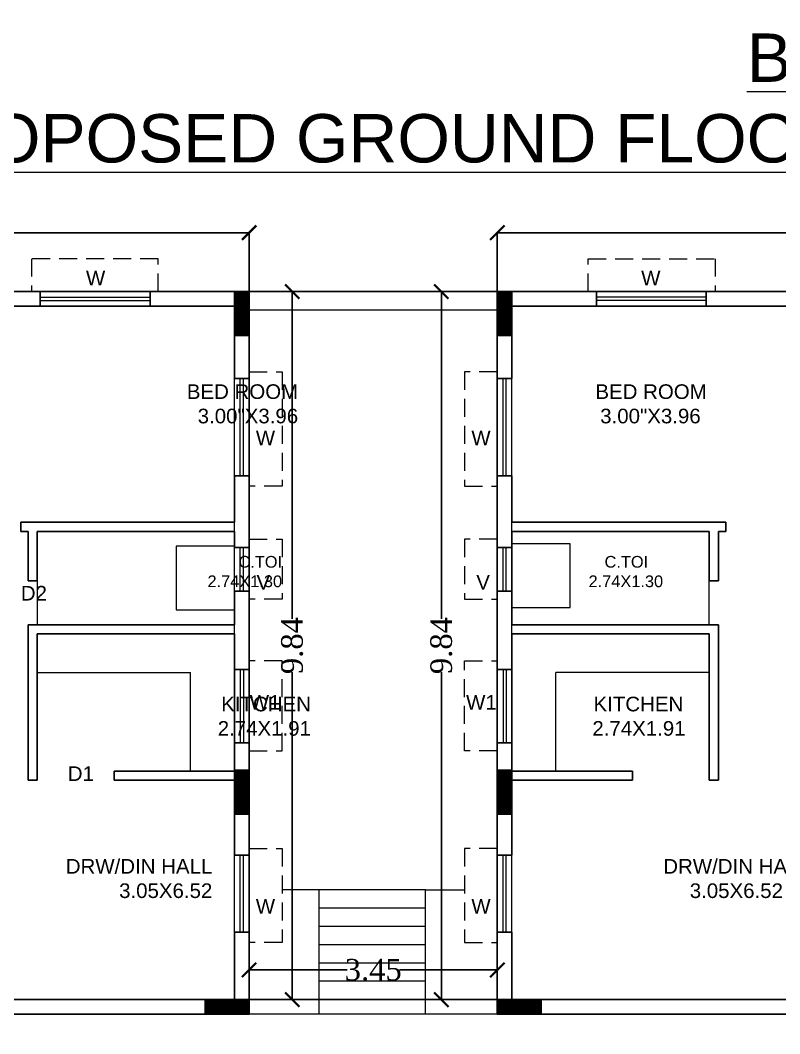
# Model space of a CAD drawing. Header units: metres. Extents: x 0 to 63445, y 32350 to 32804.
# Drawn here: x 63197.13 to 63207.67, y 32764.51 to 32778.59 of the extents above; entities that cross this region are included whole.
import ezdxf

# ---------------------------------------------------------------- set-up
doc = ezdxf.new("R2010")
doc.units = ezdxf.units.M
doc.header["$MEASUREMENT"] = 0
doc.header["$PDMODE"] = 34
doc.header["$PDSIZE"] = -10
for name, pattern in [('CONTINULUS', [0]), ('DASHED', [0.75, 0.5, -0.25]), ('DASHED2', [0.375, 0.25, -0.125])]:
    doc.linetypes.add(name, pattern=pattern)
doc.layers.get('0').update_dxf_attribs({"lineweight": 25})
doc.layers.add('BLK_1_FLR_1_BATH', color=3, linetype='Continuous', plot=False)
doc.layers.add('BLK_1_FLR_1_WATER_CLOSET', color=2, linetype='Continuous', plot=False)
for name, color, linetype, lineweight in [('BLK_1_FLR_1_BLT_UP_AREA', 14, 'DASHED', 9), ('BLK_1_FLR_1_BLT_UP_AREA_DEDUCT', 41, 'DASHED', 9), ('BLK_1_FLR_1_UNITFA', 7, 'Continuous', 0), ('COLUMN', 1, 'Continuous', 30), ('DIM', 56, 'Continuous', 20), ('elev', 252, 'Continuous', 20), ('STEPS', 114, 'Continuous', 20), ('TEXT-2', 65, 'Continuous', 18), ('wall', 7, 'Continuous', 30), ('window', 154, 'Continuous', 9)]:
    doc.layers.add(name, color=color, linetype=linetype, lineweight=lineweight)
doc.layers.add('text', color=65, linetype='Continuous')
doc.styles.add('AutoDCRFont', font='arial.ttf')
doc.styles.get("Standard").update_dxf_attribs({"font": 'arial.ttf', "height": 0.4})
doc.styles.add('TNR', font='times.ttf', dxfattribs={"height": 0.5})
doc.dimstyles.new('ARCHANA', dxfattribs={"dimscale": 0, "dimtxt": 0.5, "dimasz": 0.5, "dimexe": 0, "dimexo": 0, "dimgap": 0, "dimtad": 0, "dimzin": 0, "dimdsep": 46, "dimtxsty": 'TNR', "dimblk": 'ARCHTICK', "dimcen": 0.09, "dimclrd": 36, "dimclre": 36, "dimclrt": 7, "dimadec": 0, "dimazin": 0, "dimtfac": 1, "dimtofl": 0, "dimtmove": 0, "dimatfit": 3, "dimldrblk": 'ARCHTICK', "dimfxl": 1, "dimfrac": 2, "dimtolj": 1, "dimtzin": 0, "dimlwd": -1, "dimlwe": -1, "dimarcsym": 0})

# ---------------------------------------------------------------- blocks, each defined once
blk = doc.blocks.new('A$C7D115503')
at = {"layer": 'COLUMN', "ltscale": 3}
h = blk.add_hatch(dxfattribs=at)
h.set_pattern_fill('ANSI31', color=256, style=0)
h.paths.add_polyline_path([(-14.36, -11.59), (-6.36, -11.59), (-6.36, 12.41), (-14.36, 12.41)])
at = {"layer": 'COLUMN', "ltscale": 0.05}
for p, q in [((-14.36, 12.41), (-6.36, 12.41)), ((-14.36, 12.41), (-14.36, -11.59)), ((-6.36, 12.41), (-6.36, -11.59)), ((-6.36, -11.59), (-14.36, -11.59))]:
    blk.add_line(p, q, dxfattribs=at)
blk = doc.blocks.new('_ArchTick')
at = {"color": 0, "linetype": 'ByBlock', "const_width": 0.15}
blk.add_lwpolyline([(-0.5, -0.5), (0.5, 0.5)], dxfattribs=at)
blk = doc.blocks.new('*D255')
at = {"layer": 'Defpoints', "color": 0, "ltscale": 0.5, "transparency": 16777216}
for p in [(63200.304, 32774.823), (63200.304, 32764.985), (63200.902, 32764.985)]:
    blk.add_point(p, dxfattribs=at)
at = {"layer": 'wall', "color": 36, "ltscale": 0.5, "transparency": 16777216}
for p, q in [((63200.304, 32774.823), (63200.902, 32774.823)), ((63200.902, 32774.823), (63200.902, 32770.275)), ((63200.902, 32764.985), (63200.902, 32769.533)), ((63200.304, 32764.985), (63200.902, 32764.985))]:
    blk.add_line(p, q, dxfattribs=at)
at = {"layer": 'wall', "color": 36, "ltscale": 0.5, "transparency": 16777216, "xscale": 0.2, "yscale": 0.2, "zscale": 0.2}
for p, rotation in [((63200.902, 32774.823), 90), ((63200.902, 32764.985), 270)]:
    blk.add_blockref('_ArchTick', p, dxfattribs=dict(at, rotation=rotation))
at = {"layer": 'wall', "color": 7, "ltscale": 0.5, "transparency": 16777216, "insert": (63200.902, 32769.904), "char_height": 0.5, "attachment_point": 5, "rotation": 90, "style": 'TNR'}
blk.add_mtext('\\A1;{\\H0.6x;9.84}', dxfattribs=at)
blk = doc.blocks.new('*D256')
at = {"layer": 'Defpoints', "color": 0, "ltscale": 0.5, "transparency": 16777216}
for p in [(63200.304, 32765.397), (63200.304, 32764.985), (63203.75, 32764.985)]:
    blk.add_point(p, dxfattribs=at)
at = {"layer": 'wall', "color": 36, "ltscale": 0.5, "transparency": 16777216}
for p, q in [((63200.304, 32764.985), (63200.304, 32765.397)), ((63200.304, 32765.397), (63201.663, 32765.397)), ((63203.75, 32765.397), (63202.391, 32765.397)), ((63203.75, 32764.985), (63203.75, 32765.397))]:
    blk.add_line(p, q, dxfattribs=at)
at = {"layer": 'wall', "color": 36, "ltscale": 0.5, "transparency": 16777216, "xscale": 0.2, "yscale": 0.2, "zscale": 0.2, "rotation": 180}
blk.add_blockref('_ArchTick', (63200.304, 32765.397), dxfattribs=at)
at = {"layer": 'wall', "color": 36, "ltscale": 0.5, "transparency": 16777216, "xscale": 0.2, "yscale": 0.2, "zscale": 0.2}
blk.add_blockref('_ArchTick', (63203.75, 32765.397), dxfattribs=at)
at = {"layer": 'wall', "color": 7, "ltscale": 0.5, "transparency": 16777216, "insert": (63202.027, 32765.397), "char_height": 0.5, "attachment_point": 5, "style": 'TNR'}
blk.add_mtext('\\A1;{\\H0.6x;3.45}', dxfattribs=at)
blk = doc.blocks.new('*D257')
at = {"layer": 'Defpoints', "color": 0, "ltscale": 0.5, "transparency": 16777216}
for p in [(63202.973, 32774.823), (63203.75, 32774.823), (63203.75, 32764.985)]:
    blk.add_point(p, dxfattribs=at)
at = {"layer": 'wall', "color": 36, "ltscale": 0.5, "transparency": 16777216}
for p, q in [((63203.75, 32774.823), (63202.973, 32774.823)), ((63202.973, 32774.823), (63202.973, 32770.275)), ((63202.973, 32764.985), (63202.973, 32769.533)), ((63203.75, 32764.985), (63202.973, 32764.985))]:
    blk.add_line(p, q, dxfattribs=at)
at = {"layer": 'wall', "color": 36, "ltscale": 0.5, "transparency": 16777216, "xscale": 0.2, "yscale": 0.2, "zscale": 0.2}
for p, rotation in [((63202.973, 32774.823), 90), ((63202.973, 32764.985), 270)]:
    blk.add_blockref('_ArchTick', p, dxfattribs=dict(at, rotation=rotation))
at = {"layer": 'wall', "color": 7, "ltscale": 0.5, "transparency": 16777216, "insert": (63202.973, 32769.904), "char_height": 0.5, "attachment_point": 5, "rotation": 90, "style": 'TNR'}
blk.add_mtext('\\A1;{\\H0.6x;9.84}', dxfattribs=at)
blk = doc.blocks.new('*D258')
at = {"layer": 'Defpoints', "color": 0, "ltscale": 0.5, "transparency": 16777216}
for p in [(63219.694, 32775.641), (63203.75, 32774.823), (63219.694, 32774.823)]:
    blk.add_point(p, dxfattribs=at)
at = {"layer": 'wall', "color": 36, "ltscale": 0.5, "transparency": 16777216}
for p, q in [((63203.75, 32774.823), (63203.75, 32775.641)), ((63203.75, 32775.641), (63211.257, 32775.641)), ((63219.694, 32775.641), (63212.187, 32775.641)), ((63219.694, 32774.823), (63219.694, 32775.641))]:
    blk.add_line(p, q, dxfattribs=at)
at = {"layer": 'wall', "color": 36, "ltscale": 0.5, "transparency": 16777216, "xscale": 0.2, "yscale": 0.2, "zscale": 0.2, "rotation": 180}
blk.add_blockref('_ArchTick', (63203.75, 32775.641), dxfattribs=at)
at = {"layer": 'wall', "color": 36, "ltscale": 0.5, "transparency": 16777216, "xscale": 0.2, "yscale": 0.2, "zscale": 0.2}
blk.add_blockref('_ArchTick', (63219.694, 32775.641), dxfattribs=at)
at = {"layer": 'wall', "color": 7, "ltscale": 0.5, "transparency": 16777216, "insert": (63211.722, 32775.641), "char_height": 0.5, "attachment_point": 5, "style": 'TNR'}
blk.add_mtext('\\A1;{\\H0.6x;15.94}', dxfattribs=at)
blk = doc.blocks.new('*D246')
at = {"layer": 'Defpoints', "color": 0, "ltscale": 0.5, "transparency": 16777216}
for p in [(63184.36, 32775.641), (63184.36, 32774.823), (63200.304, 32774.823)]:
    blk.add_point(p, dxfattribs=at)
at = {"layer": 'wall', "color": 36, "ltscale": 0.5, "transparency": 16777216}
for p, q in [((63184.36, 32774.823), (63184.36, 32775.641)), ((63184.36, 32775.641), (63191.867, 32775.641)), ((63200.304, 32775.641), (63192.797, 32775.641)), ((63200.304, 32774.823), (63200.304, 32775.641))]:
    blk.add_line(p, q, dxfattribs=at)
at = {"layer": 'wall', "color": 36, "ltscale": 0.5, "transparency": 16777216, "xscale": 0.2, "yscale": 0.2, "zscale": 0.2, "rotation": 180}
blk.add_blockref('_ArchTick', (63184.36, 32775.641), dxfattribs=at)
at = {"layer": 'wall', "color": 36, "ltscale": 0.5, "transparency": 16777216, "xscale": 0.2, "yscale": 0.2, "zscale": 0.2}
blk.add_blockref('_ArchTick', (63200.304, 32775.641), dxfattribs=at)
at = {"layer": 'wall', "color": 7, "ltscale": 0.5, "transparency": 16777216, "insert": (63192.332, 32775.641), "char_height": 0.5, "attachment_point": 5, "style": 'TNR'}
blk.add_mtext('\\A1;{\\H0.6x;15.94}', dxfattribs=at)
blk = doc.blocks.new('*D487')
at = {"layer": 'Defpoints', "color": 0, "ltscale": 3, "transparency": 16777216}
for p in [(0.832, 32781.665), (63266.619, 32781.665), (0, 32768.914)]:
    blk.add_point(p, dxfattribs=at)
at = {"layer": 'DIM', "ltscale": 3, "transparency": 16777216}
for p, q in [((5.832, 32781.665), (0.832, 32781.665)), ((0.832, 32781.665), (0.832, 32775.684)), ((0.832, 32768.914), (0.832, 32774.895)), ((0, 32768.914), (0.832, 32768.914))]:
    blk.add_line(p, q, dxfattribs=at)
at = {"layer": 'DIM', "ltscale": 3, "transparency": 16777216, "xscale": 0.05, "yscale": 0.05, "zscale": 0.05}
for p, rotation in [((0.832, 32781.665), 90), ((0.832, 32768.914), 270)]:
    blk.add_blockref('_ArchTick', p, dxfattribs=dict(at, rotation=rotation))
at = {"layer": 'DIM', "color": 7, "ltscale": 3, "transparency": 16777216, "insert": (0.832, 32775.289), "char_height": 0.4, "attachment_point": 5, "rotation": 90}
blk.add_mtext('\\A1;{\\H0.6x;12.75}', dxfattribs=at)

msp = doc.modelspace()

# ---------------------------------------------------------------- linework, layer by layer
at = {"layer": 'BLK_1_FLR_1_BATH', "color": 3}
for points in [[(63200.101, 32771.4902), (63197.3615, 32771.4902), (63197.3615, 32770.1936), (63200.101, 32770.1936)], [(63206.6926, 32771.4902), (63203.9532, 32771.4902), (63203.9532, 32770.1936), (63206.6926, 32770.1936)]]:
    msp.add_lwpolyline(points, close=True, dxfattribs=at)
at = {"layer": 'BLK_1_FLR_1_BLT_UP_AREA', "color": 14, "linetype": 'CONTINULUS', "ltscale": 0.05}
msp.add_lwpolyline([(63170.8973, 32752.6065), (63233.1569, 32752.6065), (63233.1569, 32754.2153), (63233.7665, 32754.2153), (63233.7665, 32756.0653), (63234.2761, 32756.0653), (63234.2761, 32762.496), (63233.1569, 32762.496), (63233.1569, 32764.9344), (63234.2761, 32764.9344), (63234.2761, 32771.3651), (63233.7665, 32771.3651), (63233.7665, 32773.2151), (63233.1569, 32773.2151), (63233.1569, 32774.8239), (63170.8973, 32774.8239)], dxfattribs=at)
at = {"layer": 'BLK_1_FLR_1_BLT_UP_AREA_DEDUCT', "color": 14, "linetype": 'Continuous'}
msp.add_lwpolyline([(63203.7499, 32764.782), (63200.3042, 32764.782), (63200.3042, 32774.8239), (63203.7499, 32774.8239)], close=True, dxfattribs=at)
at = {"layer": 'BLK_1_FLR_1_UNITFA', "color": 3, "ltscale": 0.5}
for points in [[(63192.4338, 32774.7466), (63192.4338, 32769.659), (63193.5768, 32769.659), (63193.5768, 32764.9852), (63200.101, 32764.9852), (63200.101, 32774.6196), (63196.0661, 32774.6196), (63196.0661, 32774.7466), (63192.4338, 32774.7466)], [(63211.6204, 32774.7466), (63211.6204, 32769.659), (63210.4773, 32769.659), (63210.4773, 32764.9852), (63203.9532, 32764.9852), (63203.9532, 32774.6196), (63207.9881, 32774.6196), (63207.9881, 32774.7466), (63211.6204, 32774.7466)]]:
    msp.add_lwpolyline(points, close=True, dxfattribs=at)
at = {"layer": 'BLK_1_FLR_1_WATER_CLOSET', "color": 3}
for points in [[(63200.101, 32771.2844), (63199.2923, 32771.2844), (63199.2923, 32770.3994), (63200.101, 32770.3994)], [(63204.7619, 32771.316), (63203.9532, 32771.316), (63203.9532, 32770.431), (63204.7619, 32770.431)]]:
    msp.add_lwpolyline(points, close=True, dxfattribs=at)
at = {"layer": 'elev', "ltscale": 0.05}
for p, q in [((63197.3615, 32769.532), (63199.4914, 32769.532)), ((63199.4914, 32768.1603), (63199.4914, 32769.532)), ((63204.5628, 32768.1603), (63204.5628, 32769.532)), ((63206.6926, 32769.532), (63204.5628, 32769.532))]:
    msp.add_line(p, q, dxfattribs=at)
at = {"layer": 'STEPS'}
for p, q in [((63200.3042, 32774.8228), (63203.7499, 32774.8228)), ((63200.3042, 32774.5688), (63203.7499, 32774.5688)), ((63201.2745, 32766.5093), (63200.7614, 32766.5093)), ((63202.7542, 32766.5093), (63201.2745, 32766.5093)), ((63201.2745, 32764.782), (63201.2745, 32766.5093)), ((63202.7542, 32764.782), (63202.7542, 32766.5093)), ((63202.7542, 32766.5093), (63203.2927, 32766.5093)), ((63202.7542, 32766.2553), (63201.2745, 32766.2553)), ((63202.7542, 32766.0013), (63201.2745, 32766.0013)), ((63202.7542, 32765.7472), (63201.2745, 32765.7472)), ((63202.7542, 32765.4932), (63201.2745, 32765.4932)), ((63202.7542, 32765.2392), (63201.2745, 32765.2392)), ((63203.7499, 32764.9852), (63200.3042, 32764.9852)), ((63203.7499, 32764.782), (63200.3042, 32764.782))]:
    msp.add_line(p, q, dxfattribs=at)
at = {"layer": 'wall', "ltscale": 0.05}
for p, q in [((63196.1423, 32774.8228), (63197.4045, 32774.8228)), ((63198.9285, 32774.8228), (63200.3042, 32774.8228)), ((63200.3042, 32773.6154), (63200.3042, 32774.8228)), ((63203.7499, 32773.6154), (63203.7499, 32774.8228)), ((63205.1256, 32774.8228), (63203.7499, 32774.8228)), ((63207.9119, 32774.8228), (63206.6496, 32774.8228)), ((63196.1423, 32774.6196), (63197.4045, 32774.6196)), ((63198.9285, 32774.6196), (63198.9285, 32774.6323)), ((63198.9285, 32774.6196), (63200.101, 32774.6196)), ((63200.101, 32773.6154), (63200.101, 32774.6196)), ((63203.9532, 32773.6154), (63203.9532, 32774.6196)), ((63205.1256, 32774.6196), (63203.9532, 32774.6196)), ((63205.1256, 32774.6196), (63205.1256, 32774.6323)), ((63207.9119, 32774.6196), (63206.6496, 32774.6196)), ((63200.101, 32771.6172), (63200.101, 32772.2617)), ((63200.3042, 32771.2683), (63200.3042, 32772.2617)), ((63203.7499, 32771.2683), (63203.7499, 32772.2617)), ((63203.9532, 32771.6172), (63203.9532, 32772.2617)), ((63197.1329, 32771.6172), (63200.101, 32771.6172)), ((63197.1329, 32771.4902), (63197.1329, 32771.6172)), ((63197.1329, 32771.4902), (63197.2345, 32771.4902)), ((63197.2345, 32771.6172), (63200.101, 32771.6172)), ((63197.2345, 32770.8032), (63197.2345, 32771.4902)), ((63197.3615, 32771.4902), (63200.101, 32771.4902)), ((63197.3615, 32771.4902), (63200.101, 32771.4902)), ((63197.3615, 32770.8032), (63197.3615, 32771.4902)), ((63200.101, 32771.2683), (63200.101, 32771.4902)), ((63206.8196, 32771.6172), (63203.9532, 32771.6172)), ((63206.9212, 32771.6172), (63203.9532, 32771.6172)), ((63203.9532, 32771.2683), (63203.9532, 32771.4902)), ((63206.6926, 32771.4902), (63203.9532, 32771.4902)), ((63206.6926, 32771.4902), (63203.9532, 32771.4902)), ((63206.6926, 32770.8032), (63206.6926, 32771.4902)), ((63206.9212, 32771.4902), (63206.8196, 32771.4902)), ((63206.8196, 32770.8032), (63206.8196, 32771.4902)), ((63206.9212, 32771.4902), (63206.9212, 32771.6172)), ((63197.2345, 32770.8032), (63197.3615, 32770.8032)), ((63206.8196, 32770.8032), (63206.6926, 32770.8032)), ((63200.101, 32770.1936), (63200.101, 32770.6586)), ((63200.3042, 32769.5698), (63200.3042, 32770.6586)), ((63203.7499, 32769.5698), (63203.7499, 32770.6586)), ((63203.9532, 32770.1936), (63203.9532, 32770.6586)), ((63197.2345, 32770.1936), (63200.101, 32770.1936)), ((63197.2345, 32768.0333), (63197.2345, 32770.1936)), ((63206.8196, 32770.1936), (63203.9532, 32770.1936)), ((63206.8196, 32768.0333), (63206.8196, 32770.1936)), ((63197.3615, 32770.0666), (63200.101, 32770.0666)), ((63197.3615, 32768.0333), (63197.3615, 32770.0666)), ((63200.101, 32769.5698), (63200.101, 32770.0666)), ((63203.9532, 32769.5698), (63203.9532, 32770.0666)), ((63206.6926, 32770.0666), (63203.9532, 32770.0666)), ((63206.6926, 32768.0333), (63206.6926, 32770.0666)), ((63200.101, 32768.1603), (63200.101, 32768.5538)), ((63200.3042, 32766.9901), (63200.3042, 32768.5538)), ((63203.7499, 32766.9901), (63203.7499, 32768.5538)), ((63203.9532, 32768.1603), (63203.9532, 32768.5538)), ((63198.4283, 32768.0333), (63198.4283, 32768.1603)), ((63198.4283, 32768.1603), (63200.101, 32768.1603)), ((63205.6258, 32768.1603), (63203.9532, 32768.1603)), ((63205.6258, 32768.0333), (63205.6258, 32768.1603)), ((63197.2345, 32768.0333), (63197.3615, 32768.0333)), ((63198.4283, 32768.0333), (63200.101, 32768.0333)), ((63200.101, 32766.9901), (63200.101, 32768.0333)), ((63203.9532, 32766.9901), (63203.9532, 32768.0333)), ((63205.6258, 32768.0333), (63203.9532, 32768.0333)), ((63206.8196, 32768.0333), (63206.6926, 32768.0333)), ((63200.101, 32764.9852), (63200.101, 32765.9232)), ((63200.3042, 32764.9852), (63200.3042, 32765.9232)), ((63203.7499, 32764.9852), (63203.7499, 32765.9232)), ((63203.9532, 32764.9852), (63203.9532, 32765.9232)), ((63194.7922, 32764.9852), (63200.101, 32764.9852)), ((63209.262, 32764.9852), (63203.9532, 32764.9852))]:
    msp.add_line(p, q, dxfattribs=at)
at = {"layer": 'wall', "ltscale": 3}
for p, q in [((63197.4045, 32774.8228), (63197.4045, 32774.6196)), ((63198.9285, 32774.8228), (63198.9285, 32774.6196)), ((63205.1256, 32774.8228), (63205.1256, 32774.6196)), ((63206.6496, 32774.8228), (63206.6496, 32774.6196)), ((63200.101, 32773.6154), (63200.3042, 32773.6154)), ((63203.9532, 32773.6154), (63203.7499, 32773.6154)), ((63200.101, 32772.2617), (63200.3042, 32772.2617)), ((63203.9532, 32772.2617), (63203.7499, 32772.2617)), ((63200.101, 32771.2683), (63200.3042, 32771.2683)), ((63203.9532, 32771.2683), (63203.7499, 32771.2683)), ((63200.101, 32770.6586), (63200.3042, 32770.6586)), ((63203.9532, 32770.6586), (63203.7499, 32770.6586)), ((63200.3042, 32769.5698), (63200.101, 32769.5698)), ((63203.7499, 32769.5698), (63203.9532, 32769.5698)), ((63200.3042, 32768.5538), (63200.101, 32768.5538)), ((63203.7499, 32768.5538), (63203.9532, 32768.5538)), ((63200.101, 32766.9901), (63200.3042, 32766.9901)), ((63203.9532, 32766.9901), (63203.7499, 32766.9901)), ((63200.101, 32765.9232), (63200.3042, 32765.9232)), ((63203.9532, 32765.9232), (63203.7499, 32765.9232))]:
    msp.add_line(p, q, dxfattribs=at)
at = {"layer": 'wall', "ltscale": 0.1}
for p, q in [((63200.101, 32770.6586), (63200.101, 32770.6009)), ((63203.9532, 32770.6586), (63203.9532, 32770.6009))]:
    msp.add_line(p, q, dxfattribs=at)
at = {"layer": 'wall', "ltscale": 0.5}
for p, q in [((63199.6946, 32764.782), (63194.7922, 32764.782)), ((63204.3596, 32764.782), (63209.262, 32764.782))]:
    msp.add_line(p, q, dxfattribs=at)
msp.add_lwpolyline([(63184.3601, 32774.8239), (63200.3042, 32774.8239), (63200.3042, 32764.9852), (63203.7499, 32764.9852), (63203.7499, 32774.8228), (63219.694, 32774.8239), (63219.694, 32764.9852), (63222.8426, 32764.9852)], dxfattribs=at)
at = {"layer": 'window'}
for p, q in [((63197.4045, 32774.8228), (63198.9276, 32774.8228)), ((63197.4045, 32774.7429), (63198.9276, 32774.7429)), ((63206.6496, 32774.8228), (63205.1265, 32774.8228)), ((63206.6496, 32774.7429), (63205.1265, 32774.7429)), ((63197.4045, 32774.6996), (63198.9276, 32774.6996)), ((63197.4045, 32774.6196), (63198.9276, 32774.6196)), ((63206.6496, 32774.6996), (63205.1265, 32774.6996)), ((63206.6496, 32774.6196), (63205.1265, 32774.6196)), ((63200.101, 32772.2617), (63200.101, 32773.6154)), ((63200.1809, 32772.2617), (63200.1809, 32773.6154)), ((63200.2243, 32772.2617), (63200.2243, 32773.6154)), ((63200.3042, 32772.2617), (63200.3042, 32773.6154)), ((63203.7499, 32772.2617), (63203.7499, 32773.6154)), ((63203.8299, 32772.2617), (63203.8299, 32773.6154)), ((63203.8732, 32772.2617), (63203.8732, 32773.6154)), ((63203.9532, 32772.2617), (63203.9532, 32773.6154)), ((63200.101, 32770.6586), (63200.1009, 32771.2683)), ((63200.101, 32771.2673), (63200.101, 32771.2683)), ((63200.181, 32770.6586), (63200.1809, 32771.2683)), ((63200.181, 32771.2673), (63200.181, 32771.2683)), ((63200.2243, 32770.6586), (63200.2243, 32771.2683)), ((63200.2243, 32771.2673), (63200.2243, 32771.2683)), ((63200.3042, 32770.6586), (63200.3041, 32771.2683)), ((63200.3042, 32771.2673), (63200.3042, 32771.2683)), ((63203.7499, 32771.2673), (63203.7499, 32771.2683)), ((63203.7499, 32770.6586), (63203.75, 32771.2683)), ((63203.8298, 32770.6586), (63203.8299, 32771.2683)), ((63203.8298, 32771.2673), (63203.8298, 32771.2683)), ((63203.8732, 32770.6586), (63203.8732, 32771.2683)), ((63203.8732, 32771.2673), (63203.8732, 32771.2683)), ((63203.9532, 32771.2673), (63203.9532, 32771.2683)), ((63203.9532, 32770.6586), (63203.9532, 32771.2683)), ((63200.101, 32769.5698), (63200.101, 32768.5538)), ((63200.1809, 32769.5698), (63200.1809, 32768.5538)), ((63200.2242, 32769.5698), (63200.2242, 32768.5538)), ((63200.3042, 32769.5698), (63200.3042, 32768.5538)), ((63203.7499, 32769.5698), (63203.7499, 32768.5538)), ((63203.8299, 32769.5698), (63203.8299, 32768.5538)), ((63203.8732, 32769.5698), (63203.8732, 32768.5538)), ((63203.9532, 32769.5698), (63203.9532, 32768.5538)), ((63200.101, 32765.9232), (63200.101, 32766.9901)), ((63200.1809, 32765.9285), (63200.1809, 32766.9892)), ((63200.2242, 32765.9285), (63200.2243, 32766.9892)), ((63200.3042, 32765.9285), (63200.3042, 32766.9892)), ((63203.7499, 32765.9285), (63203.7499, 32766.9892)), ((63203.8299, 32765.9285), (63203.8299, 32766.9892)), ((63203.8732, 32765.9285), (63203.8732, 32766.9892)), ((63203.9532, 32765.9232), (63203.9532, 32766.9901))]:
    msp.add_line(p, q, dxfattribs=at)
at = {"layer": 'window', "color": 8, "linetype": 'DASHED2'}
for points in [[(63199.0428, 32774.8228), (63199.0428, 32775.28), (63197.2806, 32775.28), (63197.2806, 32774.8228)], [(63205.0114, 32774.8228), (63205.0114, 32775.28), (63206.7735, 32775.28), (63206.7735, 32774.8228)], [(63200.3042, 32773.7091), (63200.7614, 32773.7091), (63200.7614, 32772.1174), (63200.3042, 32772.1174)], [(63203.7499, 32773.7091), (63203.2927, 32773.7091), (63203.2927, 32772.1174), (63203.7499, 32772.1174)], [(63200.3042, 32771.3834), (63200.7614, 32771.3834), (63200.7614, 32770.5494), (63200.3042, 32770.5494)], [(63203.7499, 32771.3834), (63203.2927, 32771.3834), (63203.2927, 32770.5494), (63203.7499, 32770.5494)], [(63200.3042, 32768.4395), (63200.7614, 32768.4395), (63200.7614, 32769.6937), (63200.3042, 32769.6937)], [(63203.7499, 32768.4395), (63203.2927, 32768.4395), (63203.2927, 32769.6937), (63203.7499, 32769.6937)], [(63200.3042, 32767.0838), (63200.7614, 32767.0838), (63200.7614, 32765.7789), (63200.3042, 32765.7789)], [(63203.7499, 32767.0838), (63203.2927, 32767.0838), (63203.2927, 32765.7789), (63203.7499, 32765.7789)]]:
    msp.add_lwpolyline(points, dxfattribs=at)

# ---------------------------------------------------------------- block references
at = {"layer": 'COLUMN', "ltscale": 0.05, "yscale": 0.025400733691282, "zscale": 0.025400733691282}
for p, xscale, rotation in [((63199.9394, 32774.5285), 0.025400733691282, 180), ((63204.1148, 32774.5285), -0.025400733691282, 180), ((63199.9394, 32767.8787), 0.025400733691282, 180), ((63204.1148, 32767.8787), -0.025400733691282, 180), ((63199.9888, 32764.6204), 0.025400733691282, 270), ((63204.0653, 32764.6204), -0.025400733691282, 90)]:
    msp.add_blockref('A$C7D115503', p, dxfattribs=dict(at, xscale=xscale, rotation=rotation))

# ---------------------------------------------------------------- texts
at = {"layer": 'text'}
for s, insert, char_height, width, attachment_point in [('{\\LBLOCK-A\\PPROPOSED GROUND FLOOR PLAN}', (63211.333, 32776.6072), 0.672, 24.392229, 9), ('BED ROOM\\P3.00"X3.96', (63200.9847, 32773.5341), 0.20321, 5.588511, 3), ('\\pi2.04256;BED ROOM\\P\\pi2.10916;3.00"X3.96', (63203.0694, 32773.5341), 0.203206, 5.588511, 1), ('C.TOI\\P2.74X1.30', (63200.7614, 32771.1493), 0.16256, 4.465728, 3), ('\\pi1.94594;C.TOI\\P\\pi1.72388;2.74X1.30', (63203.2927, 32771.1493), 0.162565, 4.465728, 1), ('\\pi2.77095;D2', (63194.3632, 32770.53), 0.203206, 5.867919, 7), ('KITCHEN\\P2.74X1.91', (63201.1619, 32769.1935), 0.20321, 5.588511, 3), ('\\pi2.1933;KITCHEN\\P\\pi2.17729;2.74X1.91', (63202.8922, 32769.1935), 0.203206, 5.588511, 1), ('\\pi2.78953;D1', (63194.9969, 32768.0231), 0.203206, 5.867919, 7), ('DRW/DIN HALL\\P3.05X6.52', (63199.793, 32766.9385), 0.203206, 5.588511, 3), ('\\pi1.79292;DRW/DIN HALL\\P\\pi2.16052;3.05X6.52', (63204.2611, 32766.9385), 0.203206, 5.588511, 1)]:
    msp.add_mtext(s, dxfattribs=dict(at, insert=insert, char_height=char_height, width=width, attachment_point=attachment_point))
at = {"layer": 'TEXT-2', "width": 0.183842, "style": 'AutoDCRFont'}
for s, insert, char_height, attachment_point in [('W', (63198.039, 32775.1126), 0.2032, 1), ('W', (63206.0151, 32775.1126), 0.2032, 3), ('W', (63200.3968, 32772.8918), 0.2032, 1), ('W', (63203.6573, 32772.8918), 0.2032, 3), ('V', (63200.4067, 32770.8846), 0.2032, 1), ('V', (63203.6474, 32770.8846), 0.2032, 3), ('W1', (63200.3123, 32769.2162), 0.20321, 1), ('W1', (63203.7418, 32769.2162), 0.20321, 3), ('W', (63200.3968, 32766.3837), 0.2032, 1), ('W', (63203.6573, 32766.3837), 0.2032, 3)]:
    msp.add_mtext(s, dxfattribs=dict(at, insert=insert, char_height=char_height, attachment_point=attachment_point))

# ---------------------------------------------------------------- dimensions: what is measured, and where the dimension line sits
at = {"layer": 'DIM', "ltscale": 3}
dim = msp.add_linear_dim(base=(0.8318, 32781.6651), p1=(0, 32768.9139), p2=(63266.6191, 32781.6651), angle=90, text='{\\H0.6x;<>}', dimstyle='ARCHANA', override={"dimscale": 1, "dimtxt": 0.278, "dimasz": 0.05, "dimtxsty": 'Standard', "dimclrd": 256, "dimclre": 256, "dimfxl": 5, "dimfxlon": 1, "dimarcsym": 1}, dxfattribs=at)
dim.commit()
dim.dimension.update_dxf_attribs({"geometry": '*D487', "text_midpoint": (0.8318, 32775.2895)})
at = {"layer": 'wall', "ltscale": 0.5}
for base, p1, p2, angle, picture, middle in [((63184.3601, 32775.641), (63200.3042, 32774.8228), (63184.3601, 32774.8228), 180, '*D246', (63192.3322, 32775.641)), ((63200.9019, 32764.9852), (63200.3042, 32774.8228), (63200.3042, 32764.9852), 90, '*D255', (63200.9019, 32769.904)), ((63202.9732, 32774.8228), (63203.7499, 32764.9852), (63203.7499, 32774.8228), 90, '*D257', (63202.9732, 32769.904))]:
    dim = msp.add_linear_dim(base=base, p1=p1, p2=p2, angle=angle, text='{\\H0.6x;<>}', dimstyle='ARCHANA', override={"dimscale": 1, "dimtxt": 0.3, "dimasz": 0.2, "dimfxl": 6, "dimarcsym": 1}, dxfattribs=at)
    dim.commit()
    dim.dimension.update_dxf_attribs({"geometry": picture, "text_midpoint": middle})
for base, p1, p2, picture, middle in [((63219.694, 32775.641), (63203.7499, 32774.8228), (63219.694, 32774.8228), '*D258', (63211.722, 32775.641)), ((63200.3042, 32765.3965), (63203.7499, 32764.9852), (63200.3042, 32764.9852), '*D256', (63202.0271, 32765.3965))]:
    dim = msp.add_linear_dim(base=base, p1=p1, p2=p2, text='{\\H0.6x;<>}', dimstyle='ARCHANA', override={"dimscale": 1, "dimtxt": 0.3, "dimasz": 0.2, "dimfxl": 6, "dimarcsym": 1}, dxfattribs=at)
    dim.commit()
    dim.dimension.update_dxf_attribs({"geometry": picture, "text_midpoint": middle})

doc.saveas('drawing.dxf')
